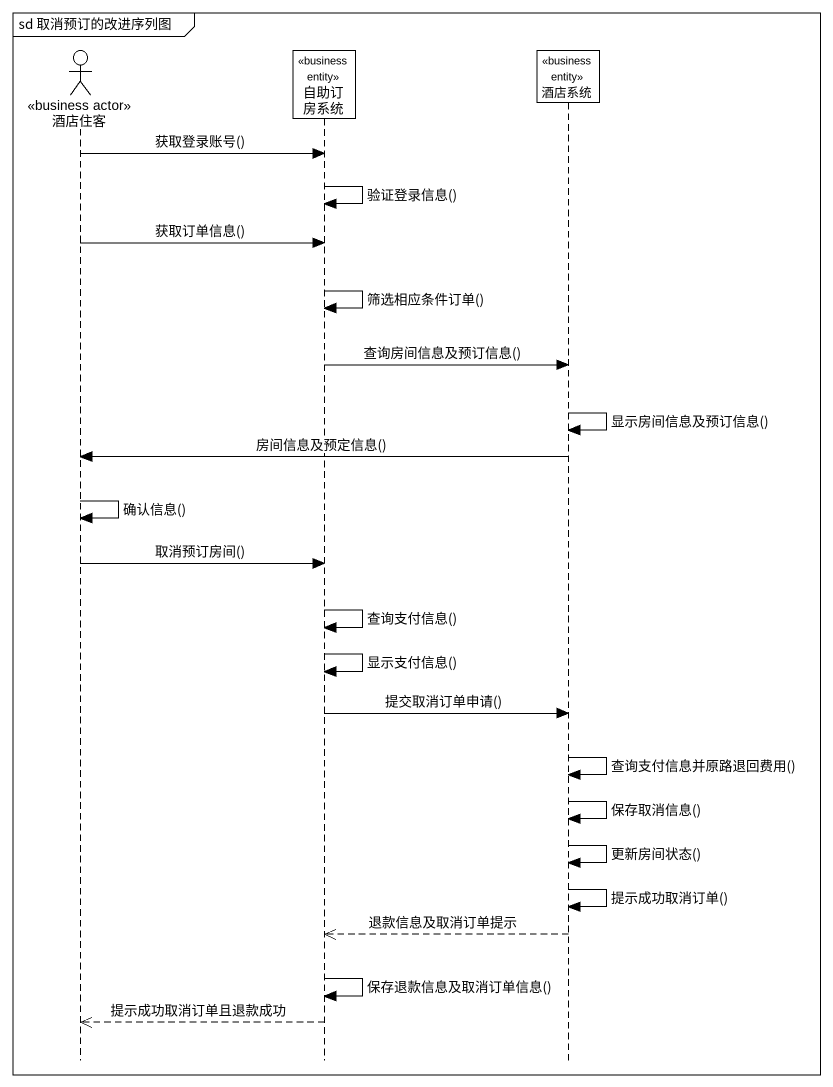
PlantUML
@startuml
mainframe sd 取消预订的改进序列图
hide footbox
actor 酒店住客 <<business actor>>
participant 自助订房系统 <<business entity>>
participant 酒店系统 <<business entity>>

酒店住客 -> 自助订房系统 : 获取登录账号()
自助订房系统 -> 自助订房系统 : 验证登录信息()
酒店住客 -> 自助订房系统 : 获取订单信息()
自助订房系统 -> 自助订房系统 : 筛选相应条件订单()
自助订房系统 -> 酒店系统 : 查询房间信息及预订信息()
酒店系统 -> 酒店系统 : 显示房间信息及预订信息()
酒店系统 -> 酒店住客 : 房间信息及预定信息()
酒店住客 -> 酒店住客 : 确认信息()
酒店住客 -> 自助订房系统 : 取消预订房间()
自助订房系统 -> 自助订房系统 : 查询支付信息()
自助订房系统 -> 自助订房系统 : 显示支付信息()
自助订房系统 -> 酒店系统 : 提交取消订单申请()
酒店系统 -> 酒店系统 : 查询支付信息并原路退回费用()
酒店系统 -> 酒店系统 : 保存取消信息()
酒店系统 -> 酒店系统 : 更新房间状态()
酒店系统 -> 酒店系统 : 提示成功取消订单()
酒店系统 -->> 自助订房系统 : 退款信息及取消订单提示
自助订房系统 -> 自助订房系统 : 保存退款信息及取消订单信息()
自助订房系统 -->> 酒店住客 : 提示成功取消订单且退款成功
@enduml
